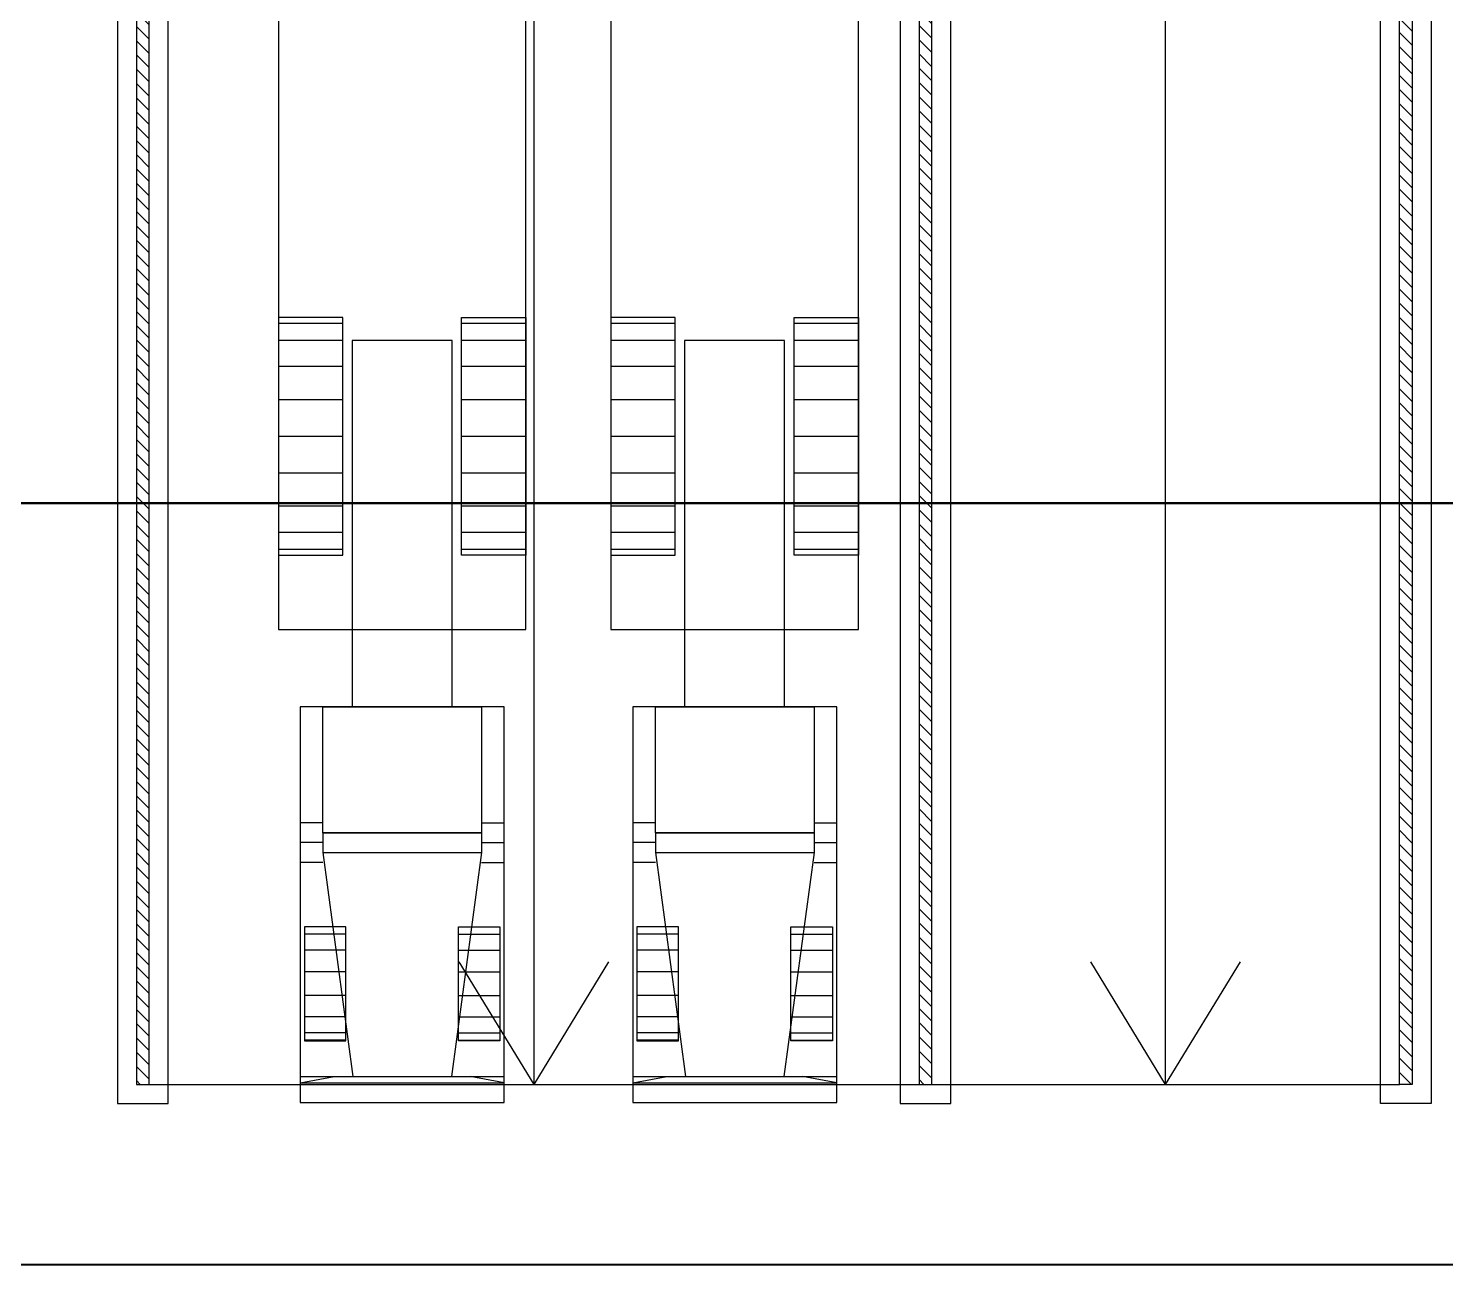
# Model space of a CAD drawing. Header units: millimetres. Extents: x 1478096 to 1808313, y 619971 to 762366.
# Drawn here: x 1504257 to 1521007, y 701817 to 716442 of the extents above; entities that cross this region are included whole.
import ezdxf

# ---------------------------------------------------------------- set-up
doc = ezdxf.new("R2010")
doc.units = ezdxf.units.MM
doc.header["$LTSCALE"] = 10
doc.linetypes.add('CENTERX2', pattern=[4, 2.5, -0.5, 0.5, -0.5])
for name, color, linetype in [('0_Estructura', 251, 'Continuous'), ('COSTAN-CAM-EJES', 251, 'CENTERX2'), ('DC-ARQ-BLOCKS', 252, 'Continuous')]:
    doc.layers.add(name, color=color, linetype=linetype)

# ---------------------------------------------------------------- blocks, each defined once
blk = doc.blocks.new('A$C63E44861')
for p, q in [((2.668, 21.998), (0.257, 21.998)), ((2.668, 21.998), (0.257, 21.998)), ((0.257, 21.998), (0.257, 17.318)), ((2.668, 17.318), (2.668, 21.998)), ((0.257, 21.764), (0.66, 21.69)), ((2.668, 21.764), (0.257, 21.764)), ((2.668, 21.69), (0.257, 21.69)), ((0.525, 19.041), (0.881, 21.69)), ((2.4, 19.041), (2.045, 21.69)), ((2.668, 21.764), (2.265, 21.69)), ((0.307, 19.921), (0.307, 21.266)), ((0.307, 21.266), (0.798, 21.266)), ((0.798, 21.259), (0.307, 21.259)), ((0.798, 21.172), (0.307, 21.172)), ((0.798, 21.266), (0.798, 19.921)), ((2.618, 21.266), (2.127, 21.266)), ((2.127, 21.266), (2.127, 19.921)), ((2.127, 21.259), (2.618, 21.259)), ((2.127, 21.172), (2.618, 21.172)), ((2.618, 19.921), (2.618, 21.266)), ((0.798, 20.985), (0.307, 20.985)), ((2.127, 20.985), (2.618, 20.985)), ((0.798, 20.73), (0.307, 20.73)), ((2.127, 20.73), (2.618, 20.73)), ((0.798, 20.45), (0.307, 20.45)), ((2.127, 20.45), (2.618, 20.45)), ((0.798, 20.194), (0.307, 20.194)), ((2.127, 20.194), (2.618, 20.194)), ((0.798, 20.007), (0.307, 20.007)), ((2.127, 20.007), (2.618, 20.007)), ((0.798, 19.921), (0.307, 19.921)), ((2.127, 19.921), (2.618, 19.921)), ((0.525, 19.158), (0.257, 19.158)), ((2.4, 19.158), (2.668, 19.158)), ((0.525, 18.807), (0.525, 19.041)), ((2.4, 19.041), (0.525, 19.041)), ((2.4, 18.807), (2.4, 19.041)), ((0.525, 18.924), (0.257, 18.924)), ((2.4, 18.807), (0.525, 18.807)), ((0.525, 17.318), (0.525, 18.807)), ((0.525, 18.807), (2.4, 18.807)), ((2.4, 18.924), (2.668, 18.924)), ((2.4, 18.807), (2.4, 17.318)), ((0.525, 18.69), (0.257, 18.69)), ((2.4, 18.69), (2.668, 18.69)), ((0.257, 17.318), (2.668, 17.318)), ((2.4, 17.318), (0.525, 17.318)), ((2.054, 17.318), (0.872, 17.318)), ((0.872, 17.318), (0.872, 12.988)), ((2.054, 12.988), (2.054, 17.318)), ((0, 16.405), (0, 0)), ((2.925, 16.405), (0, 16.405)), ((2.925, 0), (2.925, 16.405)), ((0, 12.719), (0, 15.528)), ((0, 15.528), (0.761, 15.528)), ((0, 15.459), (0.761, 15.459)), ((0.761, 15.528), (0.761, 12.719)), ((2.925, 15.528), (2.165, 15.528)), ((2.165, 15.528), (2.165, 12.719)), ((2.165, 15.459), (2.925, 15.459)), ((2.925, 12.719), (2.925, 15.528)), ((0, 15.259), (0.761, 15.259)), ((2.165, 15.259), (2.925, 15.259)), ((0, 14.949), (0.761, 14.949)), ((2.165, 14.949), (2.925, 14.949)), ((0, 14.557), (0.761, 14.557)), ((2.165, 14.557), (2.925, 14.557)), ((0, 14.124), (0.761, 14.124)), ((2.165, 14.124), (2.925, 14.124)), ((0, 13.69), (0.761, 13.69)), ((2.165, 13.69), (2.925, 13.69)), ((0, 13.298), (0.761, 13.298)), ((2.165, 13.298), (2.925, 13.298)), ((0, 12.988), (0.761, 12.988)), ((0.872, 12.988), (2.054, 12.988)), ((2.165, 12.988), (2.925, 12.988)), ((0, 12.788), (0.761, 12.788)), ((2.165, 12.788), (2.925, 12.788)), ((0.761, 12.719), (0, 12.719)), ((2.165, 12.719), (2.925, 12.719))]:
    blk.add_line(p, q)

msp = doc.modelspace()

# ---------------------------------------------------------------- hatches: boundary and pattern name
at = {"layer": '0_Estructura'}
h = msp.add_hatch(dxfattribs=at)
h.set_pattern_fill('ANSI31', color=256, scale=37.5, angle=90, style=0)
h.set_pattern_definition([(135, (3222020.16, 1376323.13), (-84.189901, -84.189901), [])])
h.paths.add_polyline_path([(1523295.102, 725989.181), (1523295.102, 726139.181), (1523120.059, 726139.181), (1523120.059, 725989.181)])
h.paths.add_polyline_path([(1520611.638, 725989.181), (1520611.638, 726139.181), (1514042.151, 726139.181), (1514042.151, 728579.181), (1511292.151, 728579.181), (1511292.151, 726139.181), (1510050.608, 726139.181), (1510050.608, 728579.225), (1507300.608, 728579.225), (1507300.608, 726139.181), (1505534.757, 726139.181), (1505534.757, 703959.33), (1505684.757, 703959.33), (1505684.757, 725989.181), (1507450.608, 725989.181), (1507450.608, 728429.225), (1509900.608, 728429.225), (1509900.608, 725989.181), (1511442.151, 725989.181), (1511442.151, 728429.181), (1513892.151, 728429.181), (1513892.151, 725989.181), (1514784.48, 725989.181), (1514784.48, 703959.33), (1514934.48, 703959.33), (1514934.48, 725989.181), (1515872.787, 725989.181), (1515872.787, 725959.27), (1516022.754, 725959.27), (1516022.754, 725989.181)])
h = msp.add_hatch(dxfattribs=at)
h.set_pattern_fill('ANSI31', color=256, scale=37.5, angle=90, style=0)
h.set_pattern_definition([(135, (1520461.64, 725989.25), (-84.1899, -84.1899), [])])
h.paths.add_polyline_path([(1520611.637, 703959.271), (1520611.638, 725989.25), (1520461.663, 725989.252), (1520461.637, 703959.271)])

# ---------------------------------------------------------------- linework, layer by layer
for p, q in [((1505309.757, 726364.181), (1505309.757, 703734.33)), ((1505534.757, 726139.181), (1505534.757, 703959.33)), ((1505684.757, 703959.33), (1505684.757, 725989.181)), ((1510234.619, 703959.33), (1510234.619, 725989.181)), ((1514784.48, 725989.181), (1514784.48, 703959.33)), ((1514934.48, 703959.33), (1514934.48, 725989.181)), ((1517698.187, 703959.271), (1517698.187, 725989.181)), ((1505909.757, 703734.33), (1505909.757, 725764.181)), ((1514559.48, 725764.181), (1514559.48, 703734.33)), ((1515159.48, 703734.33), (1515159.48, 725764.181)), ((1510234.619, 703959.33), (1509349.98, 705408.563)), ((1510234.619, 703959.33), (1511119.257, 705408.563)), ((1517698.187, 703959.271), (1516813.549, 705408.503)), ((1517698.187, 703959.271), (1518582.826, 705408.503)), ((1505534.757, 703959.33), (1505684.757, 703959.33)), ((1505684.757, 703959.33), (1514784.48, 703959.33)), ((1514784.48, 703959.33), (1514934.48, 703959.33)), ((1514934.48, 703959.33), (1520461.637, 703959.323)), ((1505309.757, 703734.33), (1505909.757, 703734.33)), ((1514559.48, 703734.33), (1515159.48, 703734.33))]:
    msp.add_line(p, q, dxfattribs=at)
for points in [[(1520836.638, 726364.181), (1520836.637, 703734.271), (1520236.636, 703734.271), (1520236.662, 725764.184)], [(1520611.638, 726139.181), (1520611.637, 703959.271), (1520461.637, 703959.271), (1520461.663, 725989.252)]]:
    msp.add_lwpolyline(points, dxfattribs=at)
at = {"layer": 'COSTAN-CAM-EJES', "const_width": 25}
for points in [[(1478108.728, 710829.642), (1676824.92, 710829.642)], [(1478108.728, 701829.267), (1676824.92, 701829.267)]]:
    msp.add_lwpolyline(points, dxfattribs=at)

# ---------------------------------------------------------------- block references
at = {"layer": 'DC-ARQ-BLOCKS', "xscale": 1000, "yscale": 1000, "zscale": 1000, "rotation": 180}
for p in [(1510138.258, 725741.587), (1514067.466, 725741.587)]:
    msp.add_blockref('A$C63E44861', p, dxfattribs=at)

doc.saveas('drawing.dxf')
